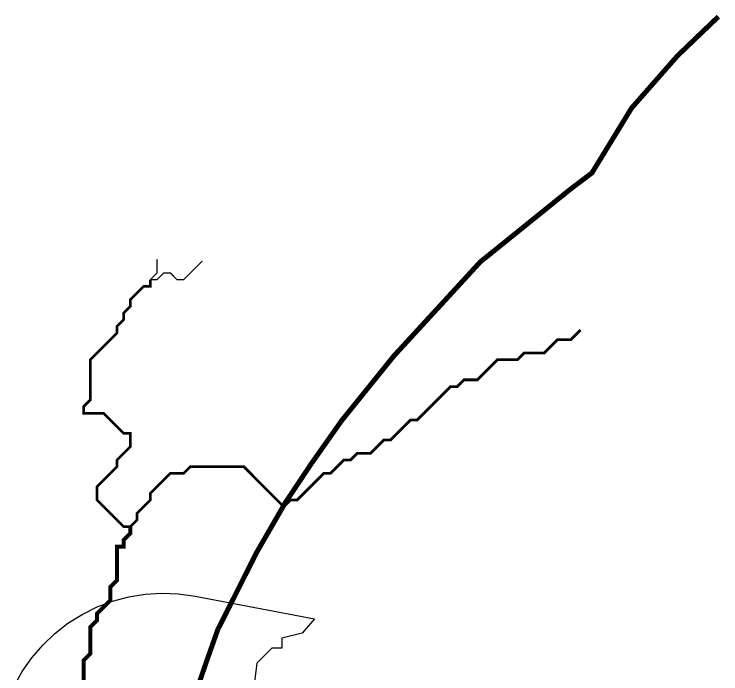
# Model space of a CAD drawing. Header units: metres. Extents: x 442821 to 452274, y 2561971 to 2571293.
# Drawn here: x 449838.2 to 450261.9, y 2570897.6 to 2571292.8 of the extents above; entities that cross this region are included whole.
import ezdxf

# ---------------------------------------------------------------- set-up
doc = ezdxf.new("R2010")
doc.units = ezdxf.units.M
doc.header["$LTSCALE"] = 8
for name, color, linetype in [('A_MAIN_PIPE', 5, 'Continuous'), ('A_STREAMS', 5, 'Continuous'), ('A_WADI', 4, 'Continuous')]:
    doc.layers.add(name, color=color, linetype=linetype)

msp = doc.modelspace()

# ---------------------------------------------------------------- linework, layer by layer
at = {"layer": 'A_MAIN_PIPE', "color": 5, "const_width": 3}
for points in [[(450260.41, 2571291.34), (450249.98, 2571281.36), (450235.91, 2571267.89), (450208.37, 2571236.56), (450184.61, 2571197.7), (450171.66, 2571187.92)], [(450171.66, 2571187.92), (450117.61, 2571144.32), (450065.83, 2571088.01), (450034.64, 2571049.39), (450015.8, 2571022.67), (450001.04, 2571000.51), (449983.54, 2570970.21), (449967.18, 2570937.7), (449960.24, 2570923.93), (449953.39, 2570904.5), (449932.7, 2570844.56), (449926.08, 2570819.41)]]:
    msp.add_lwpolyline(points, dxfattribs=at)
at = {"layer": 'A_STREAMS', "color": 5}
for points, const_width in [([(449923.71, 2571145.94), (449923.88, 2571145.77), (449923.88, 2571141.77), (449923.88, 2571137.77), (449919.88, 2571133.76)], 0.8), ([(449951.07, 2571144.96), (449947.88, 2571141.77), (449943.88, 2571137.77), (449939.88, 2571133.76), (449935.88, 2571133.76), (449931.88, 2571137.77), (449927.88, 2571137.77), (449923.88, 2571133.76), (449919.88, 2571133.76)], 0.8), ([(449919.88, 2571133.76), (449919.88, 2571129.76), (449915.88, 2571129.76), (449911.88, 2571125.76), (449907.88, 2571121.76), (449907.88, 2571117.76), (449903.88, 2571113.76), (449903.88, 2571109.76), (449899.88, 2571105.75), (449899.88, 2571101.75), (449895.88, 2571097.75), (449891.87, 2571093.75), (449887.87, 2571089.75), (449883.87, 2571085.75), (449883.87, 2571081.75), (449883.87, 2571077.75), (449883.87, 2571073.74), (449883.87, 2571069.74), (449883.87, 2571065.74), (449883.87, 2571061.74), (449879.87, 2571057.74), (449879.87, 2571053.74), (449883.87, 2571053.74), (449887.87, 2571053.74), (449891.87, 2571053.74), (449895.88, 2571049.74), (449899.88, 2571045.73), (449903.88, 2571041.73), (449907.88, 2571041.73), (449907.88, 2571037.73), (449907.88, 2571033.73), (449903.88, 2571029.73), (449899.88, 2571025.73), (449899.88, 2571021.73), (449895.88, 2571017.72), (449891.87, 2571013.72), (449887.87, 2571009.72), (449887.87, 2571005.72), (449887.87, 2571001.72), (449891.87, 2570997.72), (449895.88, 2570993.72), (449899.88, 2570989.71), (449903.88, 2570985.71), (449907.88, 2570985.71)], 1.6), ([(450177.72, 2571103.56), (450175.91, 2571101.75), (450171.91, 2571097.75), (450167.91, 2571097.75), (450163.91, 2571097.75), (450159.91, 2571093.75), (450155.91, 2571089.75), (450151.91, 2571089.75), (450147.91, 2571089.75), (450143.91, 2571089.75), (450139.91, 2571085.75), (450135.91, 2571085.75), (450131.91, 2571085.75), (450127.91, 2571085.75), (450123.91, 2571081.75), (450119.91, 2571077.75), (450115.91, 2571073.74), (450111.9, 2571073.74), (450107.9, 2571073.74), (450103.9, 2571069.74), (450099.9, 2571069.74), (450095.9, 2571065.74), (450091.9, 2571061.74), (450087.9, 2571057.74), (450083.9, 2571053.74), (450079.9, 2571049.74), (450075.9, 2571049.74), (450071.9, 2571045.73), (450067.9, 2571041.73), (450063.9, 2571037.73), (450059.9, 2571037.73), (450055.9, 2571033.73), (450051.9, 2571029.73), (450047.9, 2571029.73), (450043.9, 2571029.73), (450039.89, 2571025.73), (450035.89, 2571025.73), (450031.89, 2571021.73), (450027.89, 2571017.72), (450023.89, 2571017.72), (450019.89, 2571013.72), (450015.89, 2571009.72), (450011.89, 2571005.72), (450007.89, 2571001.72), (450003.89, 2571001.72), (449999.89, 2570997.72), (449995.89, 2571001.72), (449991.89, 2571005.72), (449987.89, 2571009.72), (449983.89, 2571013.72), (449979.89, 2571017.72), (449975.89, 2571021.73), (449971.89, 2571021.73), (449967.88, 2571021.73), (449963.88, 2571021.73), (449959.88, 2571021.73), (449955.88, 2571021.73), (449951.88, 2571021.73), (449947.88, 2571021.73), (449943.88, 2571021.73), (449939.88, 2571017.72), (449935.88, 2571017.72), (449931.88, 2571017.72), (449927.88, 2571013.72), (449923.88, 2571009.72), (449919.88, 2571005.72), (449919.88, 2571001.72), (449915.88, 2570997.72), (449911.88, 2570993.72), (449911.88, 2570989.71), (449907.88, 2570985.71)], 1.6), ([(449907.88, 2570985.71), (449907.88, 2570981.71), (449903.88, 2570977.71), (449903.88, 2570973.71), (449899.88, 2570973.71), (449899.88, 2570969.71), (449899.88, 2570965.71), (449899.88, 2570961.7), (449899.88, 2570957.7), (449899.88, 2570953.7), (449895.88, 2570949.7), (449895.88, 2570945.7), (449895.88, 2570941.7), (449891.87, 2570937.7), (449887.87, 2570933.69), (449887.87, 2570929.69), (449883.87, 2570925.69), (449883.87, 2570921.69), (449883.87, 2570917.69), (449883.87, 2570913.69), (449883.87, 2570909.69), (449879.87, 2570905.69), (449879.87, 2570901.68), (449879.87, 2570897.68), (449879.87, 2570893.68)], 2.4)]:
    msp.add_lwpolyline(points, dxfattribs=dict(at, const_width=const_width))
at = {"layer": 'A_WADI', "color": 4}
msp.add_lwpolyline([(449838.22, 2570890.22), (449843.09, 2570898.97), (449848.81, 2570907.19), (449855.33, 2570914.8), (449862.57, 2570921.71), (449870.47, 2570927.87), (449878.94, 2570933.2), (449887.91, 2570937.66), (449897.28, 2570941.2), (449906.95, 2570943.79), (449916.84, 2570945.4), (449926.83, 2570946.01), (449936.84, 2570945.61), (449946.76, 2570944.22), (450018.24, 2570930.51), (450010.8, 2570922.01), (449998.8, 2570919.01), (449998.8, 2570913.01), (449992.8, 2570913.01), (449983.8, 2570904.01), (449980.8, 2570880.01)], dxfattribs=at)

doc.saveas('drawing.dxf')
